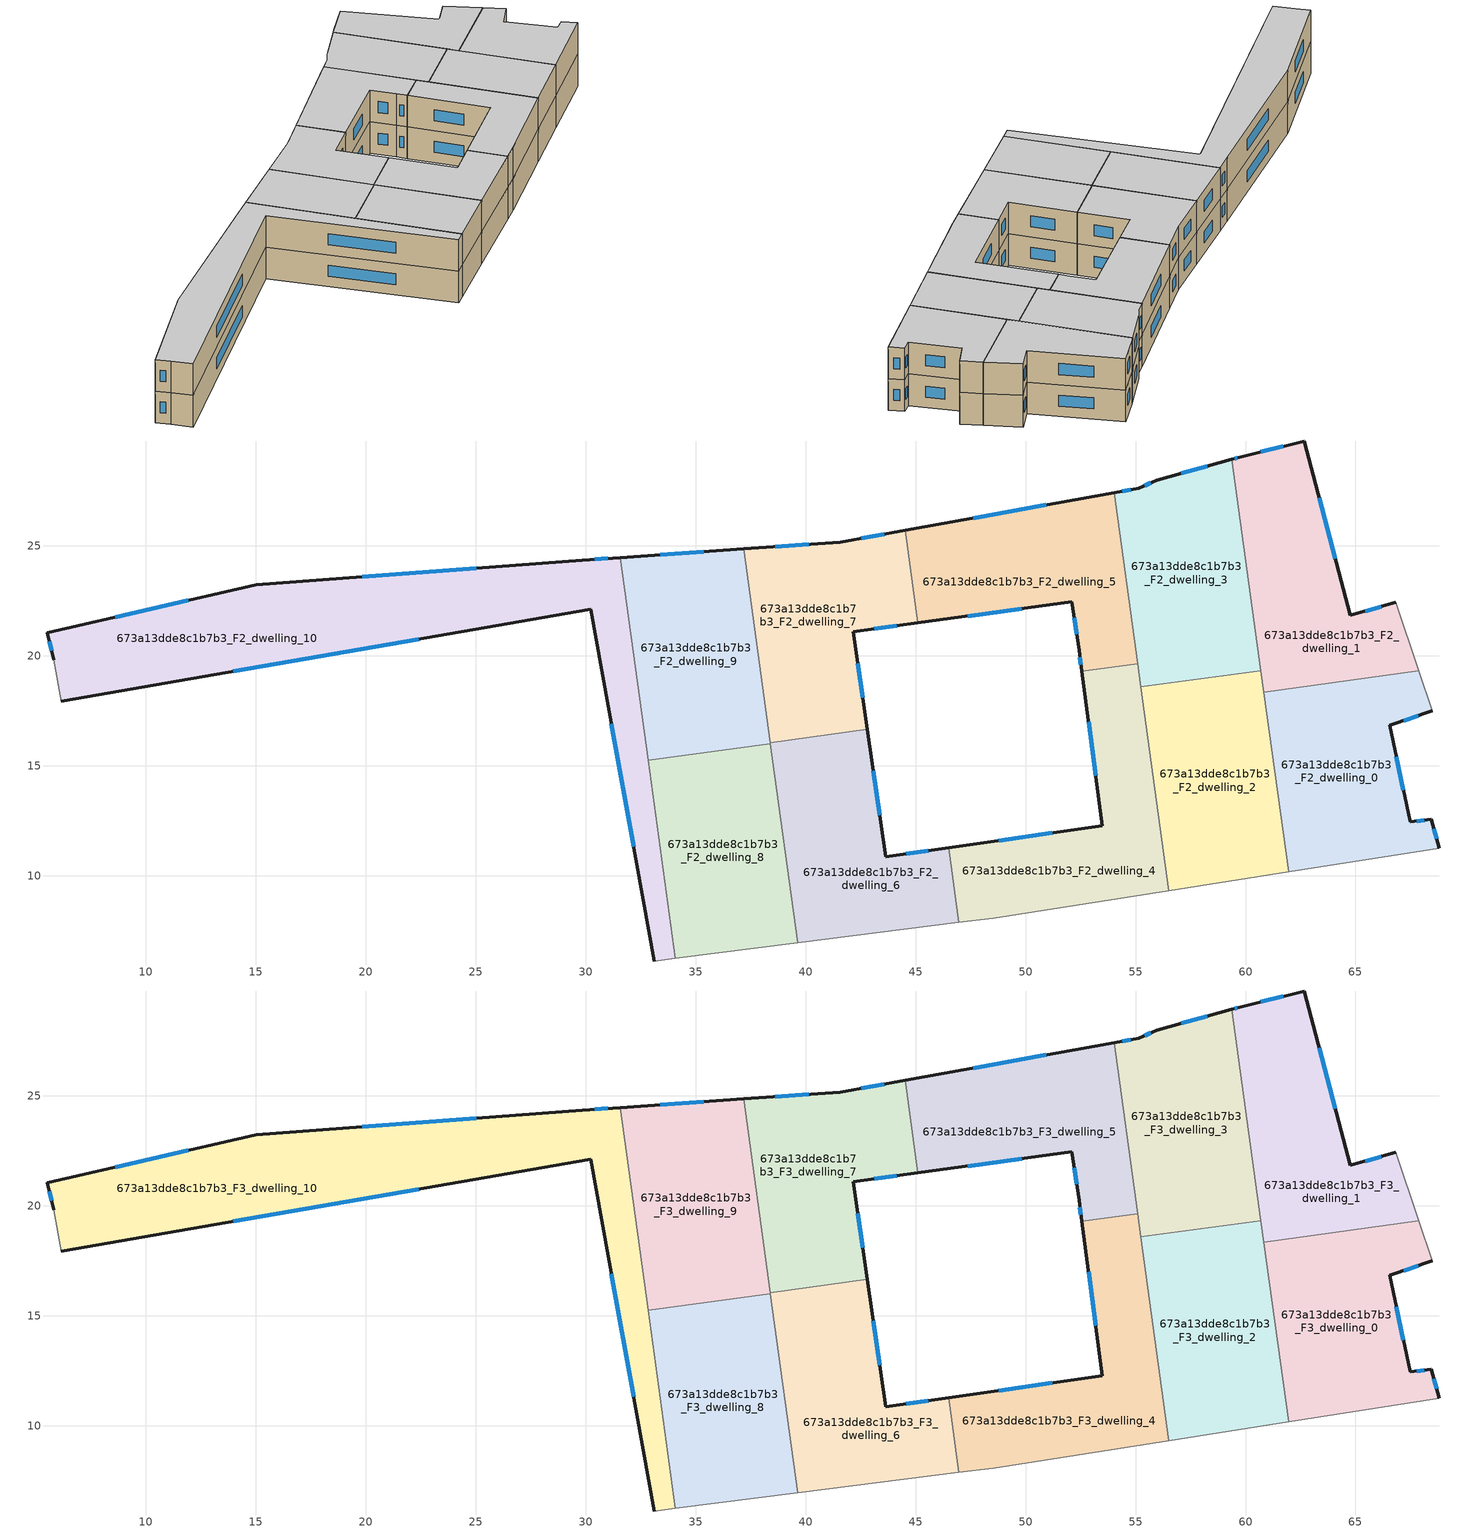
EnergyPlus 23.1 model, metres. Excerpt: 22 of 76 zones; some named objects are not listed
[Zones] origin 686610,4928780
673a13dde8c1b7b3_F2_dwelling_0
 floor to 673a13dde8c1b7b3_F1_dwelling_0 (EU_floor_Construction): 67.88,19.32 68.49,17.5 66.55,16.85 67.48,12.45 68.44,12.57 68.8,11.26 61.96,10.19 60.84,18.35 z6
 wall outside (EU_wall_Construction): 68.8,11.26 68.44,12.57 67.48,12.45 66.55,16.85 68.49,17.5 z6:9
 wall adiabatic (EU_wall_Construction): 61.96,10.19 68.8,11.26 / 68.49,17.5 67.88,19.32 z6:9
 wall to 673a13dde8c1b7b3_F2_dwelling_1 (EU_wall_Construction): 67.88,19.32 60.84,18.35 z6:9
 wall to 673a13dde8c1b7b3_F2_dwelling_2 (EU_wall_Construction): 60.84,18.35 61.96,10.19 z6:9
 window (EU_Window_Construction): 68.13,12.53 67.79,12.49 / 68.68,11.69 68.56,12.14 / 67.18,17.06 67.86,17.29 / 67.18,13.88 66.85,15.42 z6.98:8.02
673a13dde8c1b7b3_F2_dwelling_1
 floor to 673a13dde8c1b7b3_F1_dwelling_1 (EU_floor_Construction): 62.67,29.77 64.76,21.84 66.83,22.43 67.88,19.32 60.84,18.35 59.39,28.94 59.74,29.04 z6
 wall outside (EU_wall_Construction): 66.83,22.43 64.76,21.84 62.67,29.77 59.74,29.04 59.39,28.94 z6:9
 wall adiabatic (EU_wall_Construction): 67.88,19.32 66.83,22.43 z6:9
 wall to 673a13dde8c1b7b3_F2_dwelling_3 (EU_wall_Construction): 59.39,28.94 60.7,19.34 z6:9
 wall to 673a13dde8c1b7b3_F2_dwelling_2 (EU_wall_Construction): 60.7,19.34 60.84,18.35 z6:9
 window (EU_Window_Construction): 59.63,29.01 59.5,28.97 / 61.72,29.53 60.69,29.28 / 64.08,24.42 63.35,27.19 / 66.16,22.24 65.44,22.03 z6.98:8.02
673a13dde8c1b7b3_F2_dwelling_10
 floor to 673a13dde8c1b7b3_F1_dwelling_10 (EU_floor_Construction): 31.58,24.47 34.08,6.25 33.11,6.13 30.24,22.12 6.15,17.94 5.81,19.82 5.53,21.06 15.02,23.23 29.84,24.35 z6
 wall outside (EU_wall_Construction): 6.15,17.94 30.24,22.12 33.11,6.13 / 31.58,24.47 29.84,24.35 15.02,23.23 5.53,21.06 5.81,19.82 z6:9
 wall adiabatic (EU_wall_Construction): 33.11,6.13 34.08,6.25 / 5.81,19.82 6.15,17.94 z6:9
 wall to 673a13dde8c1b7b3_F2_dwelling_9 (EU_wall_Construction): 32.84,15.26 31.58,24.47 z6:9
 wall to 673a13dde8c1b7b3_F2_dwelling_8 (EU_wall_Construction): 34.08,6.25 32.84,15.25 z6:9
 window (EU_Window_Construction): 31.18,16.92 32.18,11.33 / 13.99,19.3 22.41,20.76 / 5.62,20.66 5.72,20.23 / 11.94,22.53 8.62,21.77 / 25.02,23.99 19.84,23.6 / 31.01,24.43 30.41,24.39 z6.98:8.02
673a13dde8c1b7b3_F2_dwelling_2
 floor to 673a13dde8c1b7b3_F1_dwelling_2 (EU_floor_Construction): 60.7,19.34 61.96,10.19 56.52,9.33 55.25,18.59 z6
 wall to 673a13dde8c1b7b3_F2_dwelling_3 (EU_wall_Construction): 60.7,19.34 55.25,18.59 z6:9
 wall adiabatic (EU_wall_Construction): 56.52,9.33 61.96,10.19 z6:9
 wall to 673a13dde8c1b7b3_F2_dwelling_4 (EU_wall_Construction): 55.25,18.59 56.52,9.33 z6:9
673a13dde8c1b7b3_F2_dwelling_3
 floor to 673a13dde8c1b7b3_F1_dwelling_3 (EU_floor_Construction): 59.39,28.94 60.7,19.34 55.25,18.59 54.04,27.42 55.15,27.62 55.96,27.98 z6
 wall outside (EU_wall_Construction): 59.39,28.94 55.96,27.98 55.15,27.62 54.04,27.42 z6:9
 wall to 673a13dde8c1b7b3_F2_dwelling_5 (EU_wall_Construction): 54.04,27.42 55.1,19.64 z6:9
 wall to 673a13dde8c1b7b3_F2_dwelling_4 (EU_wall_Construction): 55.1,19.64 55.25,18.59 z6:9
 window (EU_Window_Construction): 54.79,27.56 54.4,27.49 / 55.7,27.86 55.42,27.74 / 58.27,28.63 57.08,28.29 z6.98:8.02
673a13dde8c1b7b3_F2_dwelling_4
 floor to 673a13dde8c1b7b3_F1_dwelling_4 (EU_floor_Construction): 55.1,19.64 56.52,9.33 48.54,8.08 46.97,7.88 46.51,11.27 53.49,12.28 52.56,19.29 z6
 wall outside (EU_wall_Construction): 52.56,19.29 53.49,12.28 46.51,11.27 z6:9
 wall to 673a13dde8c1b7b3_F2_dwelling_6 (EU_wall_Construction): 46.51,11.27 46.97,7.88 z6:9
 wall to 673a13dde8c1b7b3_F2_dwelling_5 (EU_wall_Construction): 55.1,19.64 52.56,19.29 z6:9
 wall adiabatic (EU_wall_Construction): 46.97,7.88 48.54,8.08 56.52,9.33 z6:9
 window (EU_Window_Construction): 51.22,11.95 48.78,11.6 / 52.86,17.01 53.19,14.56 z6.98:8.02
673a13dde8c1b7b3_F2_dwelling_5
 floor to 673a13dde8c1b7b3_F1_dwelling_5 (EU_floor_Construction): 54.04,27.42 55.1,19.64 52.56,19.29 52.43,20.26 52.11,22.46 45.1,21.5 44.53,25.7 z6
 wall outside (EU_wall_Construction): 45.1,21.5 52.11,22.46 52.43,20.26 52.56,19.29 / 54.04,27.42 44.53,25.7 z6:9
 wall to 673a13dde8c1b7b3_F2_dwelling_7 (EU_wall_Construction): 44.53,25.7 45.1,21.5 z6:9
 window (EU_Window_Construction): 52.22,21.75 52.33,20.98 / 47.38,21.81 49.83,22.15 / 50.94,26.86 47.62,26.26 / 52.47,19.95 52.52,19.61 z6.98:8.02
673a13dde8c1b7b3_F2_dwelling_6
 floor to 673a13dde8c1b7b3_F1_dwelling_6 (EU_floor_Construction): 42.81,16.67 43.64,10.86 46.51,11.27 46.97,7.88 39.64,6.96 38.39,16.06 z6
 wall outside (EU_wall_Construction): 46.51,11.27 43.64,10.86 42.81,16.67 z6:9
 wall adiabatic (EU_wall_Construction): 39.64,6.96 46.97,7.88 z6:9
 wall to 673a13dde8c1b7b3_F2_dwelling_7 (EU_wall_Construction): 42.81,16.67 38.39,16.06 z6:9
 wall to 673a13dde8c1b7b3_F2_dwelling_8 (EU_wall_Construction): 38.4,16.02 39.64,6.96 z6:9
 wall to 673a13dde8c1b7b3_F2_dwelling_9 (EU_wall_Construction): 38.39,16.06 38.4,16.02 z6:9
 window (EU_Window_Construction): 43.37,12.75 43.08,14.78 / 45.58,11.14 44.57,11 z6.98:8.02
673a13dde8c1b7b3_F2_dwelling_7
 floor to 673a13dde8c1b7b3_F1_dwelling_7 (EU_floor_Construction): 44.53,25.7 45.1,21.5 42.17,21.1 42.81,16.67 38.39,16.06 37.19,24.86 41.58,25.17 z6
 wall outside (EU_wall_Construction): 42.81,16.67 42.17,21.1 45.1,21.5 / 44.53,25.7 41.58,25.17 37.19,24.86 z6:9
 wall to 673a13dde8c1b7b3_F2_dwelling_9 (EU_wall_Construction): 37.19,24.86 38.39,16.06 z6:9
 window (EU_Window_Construction): 42.6,18.11 42.38,19.66 / 40.15,25.07 38.61,24.96 / 43.57,25.53 42.54,25.34 / 43.13,21.23 44.15,21.37 z6.98:8.02
673a13dde8c1b7b3_F2_dwelling_8
 floor to 673a13dde8c1b7b3_F1_dwelling_8 (EU_floor_Construction): 38.4,16.02 39.64,6.96 34.08,6.25 32.84,15.25 z6
 wall to 673a13dde8c1b7b3_F2_dwelling_9 (EU_wall_Construction): 38.4,16.02 32.84,15.25 z6:9
 wall adiabatic (EU_wall_Construction): 34.08,6.25 39.64,6.96 z6:9
673a13dde8c1b7b3_F2_dwelling_9
 floor to 673a13dde8c1b7b3_F1_dwelling_9 (EU_floor_Construction): 37.19,24.86 38.4,16.02 32.84,15.25 31.58,24.47 z6
 wall outside (EU_wall_Construction): 37.19,24.86 31.58,24.47 z6:9
 window (EU_Window_Construction): 35.36,24.74 33.4,24.6 z6.98:8.02
673a13dde8c1b7b3_F3_dwelling_0
 floor to 673a13dde8c1b7b3_F2_dwelling_0 (EU_floor_Construction): 67.88,19.32 68.49,17.5 66.55,16.85 67.48,12.45 68.44,12.57 68.8,11.26 61.96,10.19 60.84,18.35 z9
 wall outside (EU_wall_Construction): 68.8,11.26 68.44,12.57 67.48,12.45 66.55,16.85 68.49,17.5 z9:12
 wall adiabatic (EU_wall_Construction): 61.96,10.19 68.8,11.26 / 68.49,17.5 67.88,19.32 z9:12
 wall to 673a13dde8c1b7b3_F3_dwelling_1 (EU_wall_Construction): 67.88,19.32 60.84,18.35 z9:12
 wall to 673a13dde8c1b7b3_F3_dwelling_2 (EU_wall_Construction): 60.84,18.35 61.96,10.19 z9:12
 window (EU_Window_Construction): 68.13,12.53 67.79,12.49 / 68.68,11.69 68.56,12.14 / 67.18,17.06 67.86,17.29 / 67.18,13.88 66.85,15.42 z9.98:11.02
 ceiling to 673a13dde8c1b7b3_F4_dwelling_0 (EU_floor_Construction): 68.8,11.26 68.44,12.57 67.48,12.45 66.55,16.85 68.49,17.5 67.88,19.32 60.84,18.35 61.96,10.19 z12
673a13dde8c1b7b3_F3_dwelling_1
 floor to 673a13dde8c1b7b3_F2_dwelling_1 (EU_floor_Construction): 62.67,29.77 64.76,21.84 66.83,22.43 67.88,19.32 60.84,18.35 59.39,28.94 59.74,29.04 z9
 wall outside (EU_wall_Construction): 66.83,22.43 64.76,21.84 62.67,29.77 59.74,29.04 59.39,28.94 z9:12
 wall adiabatic (EU_wall_Construction): 67.88,19.32 66.83,22.43 z9:12
 wall to 673a13dde8c1b7b3_F3_dwelling_3 (EU_wall_Construction): 59.39,28.94 60.7,19.34 z9:12
 wall to 673a13dde8c1b7b3_F3_dwelling_2 (EU_wall_Construction): 60.7,19.34 60.84,18.35 z9:12
 window (EU_Window_Construction): 59.63,29.01 59.5,28.97 / 61.72,29.53 60.69,29.28 / 64.08,24.42 63.35,27.19 / 66.16,22.24 65.44,22.03 z9.98:11.02
 ceiling to 673a13dde8c1b7b3_F4_dwelling_1 (EU_floor_Construction): 67.88,19.32 66.83,22.43 64.76,21.84 62.67,29.77 59.74,29.04 59.39,28.94 60.84,18.35 z12
673a13dde8c1b7b3_F3_dwelling_10
 floor to 673a13dde8c1b7b3_F2_dwelling_10 (EU_floor_Construction): 31.58,24.47 34.08,6.25 33.11,6.13 30.24,22.12 6.15,17.94 5.81,19.82 5.53,21.06 15.02,23.23 29.84,24.35 z9
 wall outside (EU_wall_Construction): 6.15,17.94 30.24,22.12 33.11,6.13 / 31.58,24.47 29.84,24.35 15.02,23.23 5.53,21.06 5.81,19.82 z9:12
 wall adiabatic (EU_wall_Construction): 33.11,6.13 34.08,6.25 / 5.81,19.82 6.15,17.94 z9:12
 wall to 673a13dde8c1b7b3_F3_dwelling_9 (EU_wall_Construction): 32.84,15.26 31.58,24.47 z9:12
 wall to 673a13dde8c1b7b3_F3_dwelling_8 (EU_wall_Construction): 34.08,6.25 32.84,15.25 z9:12
 window (EU_Window_Construction): 31.18,16.92 32.18,11.33 / 13.99,19.3 22.41,20.76 / 5.62,20.66 5.72,20.23 / 11.94,22.53 8.62,21.77 / 25.02,23.99 19.84,23.6 / 31.01,24.43 30.41,24.39 z9.98:11.02
 ceiling to 673a13dde8c1b7b3_F4_dwelling_10 (EU_floor_Construction): 34.08,6.25 31.58,24.47 29.84,24.35 15.02,23.23 5.53,21.06 5.81,19.82 6.15,17.94 30.24,22.12 33.11,6.13 z12
673a13dde8c1b7b3_F3_dwelling_2
 floor to 673a13dde8c1b7b3_F2_dwelling_2 (EU_floor_Construction): 60.7,19.34 61.96,10.19 56.52,9.33 55.25,18.59 z9
 wall to 673a13dde8c1b7b3_F3_dwelling_3 (EU_wall_Construction): 60.7,19.34 55.25,18.59 z9:12
 wall adiabatic (EU_wall_Construction): 56.52,9.33 61.96,10.19 z9:12
 wall to 673a13dde8c1b7b3_F3_dwelling_4 (EU_wall_Construction): 55.25,18.59 56.52,9.33 z9:12
 ceiling to 673a13dde8c1b7b3_F4_dwelling_2 (EU_floor_Construction): 61.96,10.19 60.7,19.34 55.25,18.59 56.52,9.33 z12
673a13dde8c1b7b3_F3_dwelling_3
 floor to 673a13dde8c1b7b3_F2_dwelling_3 (EU_floor_Construction): 59.39,28.94 60.7,19.34 55.25,18.59 54.04,27.42 55.15,27.62 55.96,27.98 z9
 wall outside (EU_wall_Construction): 59.39,28.94 55.96,27.98 55.15,27.62 54.04,27.42 z9:12
 wall to 673a13dde8c1b7b3_F3_dwelling_5 (EU_wall_Construction): 54.04,27.42 55.1,19.64 z9:12
 wall to 673a13dde8c1b7b3_F3_dwelling_4 (EU_wall_Construction): 55.1,19.64 55.25,18.59 z9:12
 window (EU_Window_Construction): 54.79,27.56 54.4,27.49 / 55.7,27.86 55.42,27.74 / 58.27,28.63 57.08,28.29 z9.98:11.02
 ceiling to 673a13dde8c1b7b3_F4_dwelling_3 (EU_floor_Construction): 60.7,19.34 59.39,28.94 55.96,27.98 55.15,27.62 54.04,27.42 55.25,18.59 z12
673a13dde8c1b7b3_F3_dwelling_4
 floor to 673a13dde8c1b7b3_F2_dwelling_4 (EU_floor_Construction): 55.1,19.64 56.52,9.33 48.54,8.08 46.97,7.88 46.51,11.27 53.49,12.28 52.56,19.29 z9
 wall outside (EU_wall_Construction): 52.56,19.29 53.49,12.28 46.51,11.27 z9:12
 wall to 673a13dde8c1b7b3_F3_dwelling_6 (EU_wall_Construction): 46.51,11.27 46.97,7.88 z9:12
 wall to 673a13dde8c1b7b3_F3_dwelling_5 (EU_wall_Construction): 55.1,19.64 52.56,19.29 z9:12
 wall adiabatic (EU_wall_Construction): 46.97,7.88 48.54,8.08 56.52,9.33 z9:12
 window (EU_Window_Construction): 51.22,11.95 48.78,11.6 / 52.86,17.01 53.19,14.56 z9.98:11.02
 ceiling to 673a13dde8c1b7b3_F4_dwelling_4 (EU_floor_Construction): 56.52,9.33 55.1,19.64 52.56,19.29 53.49,12.28 46.51,11.27 46.97,7.88 48.54,8.08 z12
673a13dde8c1b7b3_F3_dwelling_5
 floor to 673a13dde8c1b7b3_F2_dwelling_5 (EU_floor_Construction): 54.04,27.42 55.1,19.64 52.56,19.29 52.43,20.26 52.11,22.46 45.1,21.5 44.53,25.7 z9
 wall outside (EU_wall_Construction): 45.1,21.5 52.11,22.46 52.43,20.26 52.56,19.29 / 54.04,27.42 44.53,25.7 z9:12
 wall to 673a13dde8c1b7b3_F3_dwelling_7 (EU_wall_Construction): 44.53,25.7 45.1,21.5 z9:12
 window (EU_Window_Construction): 52.22,21.75 52.33,20.98 / 47.38,21.81 49.83,22.15 / 50.94,26.86 47.62,26.26 / 52.47,19.95 52.52,19.61 z9.98:11.02
 ceiling to 673a13dde8c1b7b3_F4_dwelling_5 (EU_floor_Construction): 55.1,19.64 54.04,27.42 44.53,25.7 45.1,21.5 52.11,22.46 52.43,20.26 52.56,19.29 z12
673a13dde8c1b7b3_F3_dwelling_6
 floor to 673a13dde8c1b7b3_F2_dwelling_6 (EU_floor_Construction): 42.81,16.67 43.64,10.86 46.51,11.27 46.97,7.88 39.64,6.96 38.39,16.06 z9
 wall outside (EU_wall_Construction): 46.51,11.27 43.64,10.86 42.81,16.67 z9:12
 wall adiabatic (EU_wall_Construction): 39.64,6.96 46.97,7.88 z9:12
 wall to 673a13dde8c1b7b3_F3_dwelling_7 (EU_wall_Construction): 42.81,16.67 38.39,16.06 z9:12
 wall to 673a13dde8c1b7b3_F3_dwelling_8 (EU_wall_Construction): 38.4,16.02 39.64,6.96 z9:12
 wall to 673a13dde8c1b7b3_F3_dwelling_9 (EU_wall_Construction): 38.39,16.06 38.4,16.02 z9:12
 window (EU_Window_Construction): 43.37,12.75 43.08,14.78 / 45.58,11.14 44.57,11 z9.98:11.02
 ceiling to 673a13dde8c1b7b3_F4_dwelling_6 (EU_floor_Construction): 46.97,7.88 46.51,11.27 43.64,10.86 42.81,16.67 38.39,16.06 39.64,6.96 z12
673a13dde8c1b7b3_F3_dwelling_7
 floor to 673a13dde8c1b7b3_F2_dwelling_7 (EU_floor_Construction): 44.53,25.7 45.1,21.5 42.17,21.1 42.81,16.67 38.39,16.06 37.19,24.86 41.58,25.17 z9
 wall outside (EU_wall_Construction): 42.81,16.67 42.17,21.1 45.1,21.5 / 44.53,25.7 41.58,25.17 37.19,24.86 z9:12
 wall to 673a13dde8c1b7b3_F3_dwelling_9 (EU_wall_Construction): 37.19,24.86 38.39,16.06 z9:12
 window (EU_Window_Construction): 42.6,18.11 42.38,19.66 / 40.15,25.07 38.61,24.96 / 43.57,25.53 42.54,25.34 / 43.13,21.23 44.15,21.37 z9.98:11.02
 ceiling to 673a13dde8c1b7b3_F4_dwelling_7 (EU_floor_Construction): 42.81,16.67 42.17,21.1 45.1,21.5 44.53,25.7 41.58,25.17 37.19,24.86 38.39,16.06 z12
673a13dde8c1b7b3_F3_dwelling_8
 floor to 673a13dde8c1b7b3_F2_dwelling_8 (EU_floor_Construction): 38.4,16.02 39.64,6.96 34.08,6.25 32.84,15.25 z9
 wall to 673a13dde8c1b7b3_F3_dwelling_9 (EU_wall_Construction): 38.4,16.02 32.84,15.25 z9:12
 wall adiabatic (EU_wall_Construction): 34.08,6.25 39.64,6.96 z9:12
 ceiling to 673a13dde8c1b7b3_F4_dwelling_8 (EU_floor_Construction): 39.64,6.96 38.4,16.02 32.84,15.25 34.08,6.25 z12
673a13dde8c1b7b3_F3_dwelling_9
 floor to 673a13dde8c1b7b3_F2_dwelling_9 (EU_floor_Construction): 37.19,24.86 38.4,16.02 32.84,15.25 31.58,24.47 z9
 wall outside (EU_wall_Construction): 37.19,24.86 31.58,24.47 z9:12
 window (EU_Window_Construction): 35.36,24.74 33.4,24.6 z9.98:11.02
 ceiling to 673a13dde8c1b7b3_F4_dwelling_9 (EU_floor_Construction): 38.4,16.02 37.19,24.86 31.58,24.47 32.84,15.25 z12
[Building]
EU S2 Campaign: North Axis=0; Terrain=City; Solar Distribution=FullExterior
[Site:Location]
Bologna: Latitude=44.5; Longitude=11.25; Time Zone=1; Elevation=37
[SizingPeriod:WeatherFileDays]
AnnualSizingPeriod: Begin Month=1; Begin Day of Month=1; End Month=12; End Day of Month=31; Day of Week for Start Day=Monday; Use Weather File Daylight Saving Period=No; Use Weather File Rain and Snow Indicators=No
[MATERIAL]
EU_InternalMass_Material: Roughness=MediumRough; Thickness=0.1; Conductivity=1; Density=1800; Specific Heat=900; Thermal Absorptance=0.9; Solar Absorptance=0.7; Visible Absorptance=0.7
[MATERIAL:NOMASS] Roughness=MediumRough; Thermal Absorptance=0.9; Solar Absorptance=0.7; Visible Absorptance=0.7
Name | Thermal Resistance
EU_wall_NoMass | 0.905828
EU_floor_NoMass | 0.67114
[WINDOWMATERIAL:SIMPLEGLAZINGSYSTEM]
EU_Window_SimpleGlazing: UFactor=4.52486; Solar Heat Gain Coefficient=0.85; Visible Transmittance=0.85
[CONSTRUCTION]
EU_wall_Construction: EU_wall_NoMass
EU_floor_Construction: EU_floor_NoMass
EU_Window_Construction: EU_Window_SimpleGlazing
EU_InternalMass_Construction: EU_InternalMass_Material
[ZONE] Type=1; Multiplier=1; Ceiling Height=autocalculate; Floor Area=autocalculate; Part of Total Floor Area=Yes
Name | Volume
673a13dde8c1b7b3_F2_dwelling_0; 673a13dde8c1b7b3_F3_dwelling_0 | 153.398
673a13dde8c1b7b3_F2_dwelling_1; 673a13dde8c1b7b3_F3_dwelling_1 | 153.417
673a13dde8c1b7b3_F2_dwelling_10; 673a13dde8c1b7b3_F3_dwelling_10 | 306.844
673a13dde8c1b7b3_F2_dwelling_2; 673a13dde8c1b7b3_F3_dwelling_2 | 153.415
673a13dde8c1b7b3_F2_dwelling_3; 673a13dde8c1b7b3_F3_dwelling_3 | 153.41
673a13dde8c1b7b3_F2_dwelling_4; 673a13dde8c1b7b3_F3_dwelling_4 | 153.408
673a13dde8c1b7b3_F2_dwelling_5; 673a13dde8c1b7b3_F3_dwelling_5 | 153.425
673a13dde8c1b7b3_F2_dwelling_6; 673a13dde8c1b7b3_F3_dwelling_6 | 153.402
673a13dde8c1b7b3_F2_dwelling_7; 673a13dde8c1b7b3_F3_dwelling_7 | 153.397
673a13dde8c1b7b3_F2_dwelling_8; 673a13dde8c1b7b3_F3_dwelling_8 | 153.42
673a13dde8c1b7b3_F2_dwelling_9; 673a13dde8c1b7b3_F3_dwelling_9 | 153.43
[INTERNALMASS] Construction=EU_InternalMass_Construction
Name | Zone or ZoneList | Surface Area
673a13dde8c1b7b3_F2_dwelling_0_EU_InternalMass | 673a13dde8c1b7b3_F2_dwelling_0 | 51.1324
673a13dde8c1b7b3_F2_dwelling_1_EU_InternalMass | 673a13dde8c1b7b3_F2_dwelling_1 | 51.1384
673a13dde8c1b7b3_F2_dwelling_2_EU_InternalMass | 673a13dde8c1b7b3_F2_dwelling_2 | 51.1383
673a13dde8c1b7b3_F2_dwelling_3_EU_InternalMass | 673a13dde8c1b7b3_F2_dwelling_3 | 51.1367
673a13dde8c1b7b3_F2_dwelling_4_EU_InternalMass | 673a13dde8c1b7b3_F2_dwelling_4 | 51.1362
673a13dde8c1b7b3_F2_dwelling_5_EU_InternalMass | 673a13dde8c1b7b3_F2_dwelling_5 | 51.1414
673a13dde8c1b7b3_F2_dwelling_6_EU_InternalMass | 673a13dde8c1b7b3_F2_dwelling_6 | 51.1338
673a13dde8c1b7b3_F2_dwelling_7_EU_InternalMass | 673a13dde8c1b7b3_F2_dwelling_7 | 51.1324
673a13dde8c1b7b3_F2_dwelling_8_EU_InternalMass | 673a13dde8c1b7b3_F2_dwelling_8 | 51.14
673a13dde8c1b7b3_F2_dwelling_9_EU_InternalMass | 673a13dde8c1b7b3_F2_dwelling_9 | 51.1432
673a13dde8c1b7b3_F2_dwelling_10_EU_InternalMass | 673a13dde8c1b7b3_F2_dwelling_10 | 102.281
673a13dde8c1b7b3_F3_dwelling_0_EU_InternalMass | 673a13dde8c1b7b3_F3_dwelling_0 | 51.1324
673a13dde8c1b7b3_F3_dwelling_1_EU_InternalMass | 673a13dde8c1b7b3_F3_dwelling_1 | 51.1384
673a13dde8c1b7b3_F3_dwelling_2_EU_InternalMass | 673a13dde8c1b7b3_F3_dwelling_2 | 51.1383
673a13dde8c1b7b3_F3_dwelling_3_EU_InternalMass | 673a13dde8c1b7b3_F3_dwelling_3 | 51.1367
673a13dde8c1b7b3_F3_dwelling_4_EU_InternalMass | 673a13dde8c1b7b3_F3_dwelling_4 | 51.1362
673a13dde8c1b7b3_F3_dwelling_5_EU_InternalMass | 673a13dde8c1b7b3_F3_dwelling_5 | 51.1414
673a13dde8c1b7b3_F3_dwelling_6_EU_InternalMass | 673a13dde8c1b7b3_F3_dwelling_6 | 51.1338
673a13dde8c1b7b3_F3_dwelling_7_EU_InternalMass | 673a13dde8c1b7b3_F3_dwelling_7 | 51.1324
673a13dde8c1b7b3_F3_dwelling_8_EU_InternalMass | 673a13dde8c1b7b3_F3_dwelling_8 | 51.14
673a13dde8c1b7b3_F3_dwelling_9_EU_InternalMass | 673a13dde8c1b7b3_F3_dwelling_9 | 51.1432
673a13dde8c1b7b3_F3_dwelling_10_EU_InternalMass | 673a13dde8c1b7b3_F3_dwelling_10 | 102.281
[OTHEREQUIPMENT] Fuel Type=Electricity; Design Level Calculation Method=Watts/Area; Power per Zone Floor Area=1; Fraction Latent=0; Fraction Radiant=0; Fraction Lost=0; Carbon Dioxide Generation Rate=0; EndUse Subcategory=EU_Step8_InternalGains
Name | Zone or ZoneList or Space or SpaceList | Schedule
EU_Step8_InternalGain_673a13dde8c1b7b3_F2_dwelling_0_f000 | 673a13dde8c1b7b3_F2_dwelling_0 | EU_Step8_GainSchedule_673a13dde8c1b7b3_F2_dwelling_0_f000
EU_Step8_InternalGain_673a13dde8c1b7b3_F2_dwelling_1_f000 | 673a13dde8c1b7b3_F2_dwelling_1 | EU_Step8_GainSchedule_673a13dde8c1b7b3_F2_dwelling_1_f000
EU_Step8_InternalGain_673a13dde8c1b7b3_F2_dwelling_2_f000 | 673a13dde8c1b7b3_F2_dwelling_2 | EU_Step8_GainSchedule_673a13dde8c1b7b3_F2_dwelling_2_f000
EU_Step8_InternalGain_673a13dde8c1b7b3_F2_dwelling_3_f000 | 673a13dde8c1b7b3_F2_dwelling_3 | EU_Step8_GainSchedule_673a13dde8c1b7b3_F2_dwelling_3_f000
EU_Step8_InternalGain_673a13dde8c1b7b3_F2_dwelling_4_f000 | 673a13dde8c1b7b3_F2_dwelling_4 | EU_Step8_GainSchedule_673a13dde8c1b7b3_F2_dwelling_4_f000
EU_Step8_InternalGain_673a13dde8c1b7b3_F2_dwelling_5_f000 | 673a13dde8c1b7b3_F2_dwelling_5 | EU_Step8_GainSchedule_673a13dde8c1b7b3_F2_dwelling_5_f000
EU_Step8_InternalGain_673a13dde8c1b7b3_F2_dwelling_6_f000 | 673a13dde8c1b7b3_F2_dwelling_6 | EU_Step8_GainSchedule_673a13dde8c1b7b3_F2_dwelling_6_f000
EU_Step8_InternalGain_673a13dde8c1b7b3_F2_dwelling_7_f000 | 673a13dde8c1b7b3_F2_dwelling_7 | EU_Step8_GainSchedule_673a13dde8c1b7b3_F2_dwelling_7_f000
EU_Step8_InternalGain_673a13dde8c1b7b3_F2_dwelling_8_f000 | 673a13dde8c1b7b3_F2_dwelling_8 | EU_Step8_GainSchedule_673a13dde8c1b7b3_F2_dwelling_8_f000
EU_Step8_InternalGain_673a13dde8c1b7b3_F2_dwelling_9_f000 | 673a13dde8c1b7b3_F2_dwelling_9 | EU_Step8_GainSchedule_673a13dde8c1b7b3_F2_dwelling_9_f000
EU_Step8_InternalGain_673a13dde8c1b7b3_F2_dwelling_10_f000 | 673a13dde8c1b7b3_F2_dwelling_10 | EU_Step8_GainSchedule_673a13dde8c1b7b3_F2_dwelling_10_f000
EU_Step8_InternalGain_673a13dde8c1b7b3_F3_dwelling_0_f000 | 673a13dde8c1b7b3_F3_dwelling_0 | EU_Step8_GainSchedule_673a13dde8c1b7b3_F3_dwelling_0_f000
EU_Step8_InternalGain_673a13dde8c1b7b3_F3_dwelling_1_f000 | 673a13dde8c1b7b3_F3_dwelling_1 | EU_Step8_GainSchedule_673a13dde8c1b7b3_F3_dwelling_1_f000
EU_Step8_InternalGain_673a13dde8c1b7b3_F3_dwelling_2_f000 | 673a13dde8c1b7b3_F3_dwelling_2 | EU_Step8_GainSchedule_673a13dde8c1b7b3_F3_dwelling_2_f000
EU_Step8_InternalGain_673a13dde8c1b7b3_F3_dwelling_3_f000 | 673a13dde8c1b7b3_F3_dwelling_3 | EU_Step8_GainSchedule_673a13dde8c1b7b3_F3_dwelling_3_f000
EU_Step8_InternalGain_673a13dde8c1b7b3_F3_dwelling_4_f000 | 673a13dde8c1b7b3_F3_dwelling_4 | EU_Step8_GainSchedule_673a13dde8c1b7b3_F3_dwelling_4_f000
EU_Step8_InternalGain_673a13dde8c1b7b3_F3_dwelling_5_f000 | 673a13dde8c1b7b3_F3_dwelling_5 | EU_Step8_GainSchedule_673a13dde8c1b7b3_F3_dwelling_5_f000
EU_Step8_InternalGain_673a13dde8c1b7b3_F3_dwelling_6_f000 | 673a13dde8c1b7b3_F3_dwelling_6 | EU_Step8_GainSchedule_673a13dde8c1b7b3_F3_dwelling_6_f000
EU_Step8_InternalGain_673a13dde8c1b7b3_F3_dwelling_7_f000 | 673a13dde8c1b7b3_F3_dwelling_7 | EU_Step8_GainSchedule_673a13dde8c1b7b3_F3_dwelling_7_f000
EU_Step8_InternalGain_673a13dde8c1b7b3_F3_dwelling_8_f000 | 673a13dde8c1b7b3_F3_dwelling_8 | EU_Step8_GainSchedule_673a13dde8c1b7b3_F3_dwelling_8_f000
EU_Step8_InternalGain_673a13dde8c1b7b3_F3_dwelling_9_f000 | 673a13dde8c1b7b3_F3_dwelling_9 | EU_Step8_GainSchedule_673a13dde8c1b7b3_F3_dwelling_9_f000
EU_Step8_InternalGain_673a13dde8c1b7b3_F3_dwelling_10_f000 | 673a13dde8c1b7b3_F3_dwelling_10 | EU_Step8_GainSchedule_673a13dde8c1b7b3_F3_dwelling_10_f000
[ZONEVENTILATION:DESIGNFLOWRATE] Schedule=EU_AlwaysOn; Design Flow Rate Calculation Method=AirChanges/Hour; Air Changes per Hour=0.73129; Ventilation Type=Natural; Fan Pressure Rise=0; Fan Total Efficiency=1; Constant Term Coefficient=1; Temperature Term Coefficient=0; Velocity Term Coefficient=0; Velocity Squared Term Coefficient=0; Minimum Indoor Temperature=-100; Maximum Indoor Temperature=100; Delta Temperature=-100; Minimum Outdoor Temperature=-100; Maximum Outdoor Temperature=100; Maximum Wind Speed=40
Name | Zone or ZoneList or Space or SpaceList
EU_ConstantAir_673a13dde8c1b7b3_F2_dwelling_0 | 673a13dde8c1b7b3_F2_dwelling_0
EU_ConstantAir_673a13dde8c1b7b3_F2_dwelling_1 | 673a13dde8c1b7b3_F2_dwelling_1
EU_ConstantAir_673a13dde8c1b7b3_F2_dwelling_2 | 673a13dde8c1b7b3_F2_dwelling_2
EU_ConstantAir_673a13dde8c1b7b3_F2_dwelling_3 | 673a13dde8c1b7b3_F2_dwelling_3
EU_ConstantAir_673a13dde8c1b7b3_F2_dwelling_4 | 673a13dde8c1b7b3_F2_dwelling_4
EU_ConstantAir_673a13dde8c1b7b3_F2_dwelling_5 | 673a13dde8c1b7b3_F2_dwelling_5
EU_ConstantAir_673a13dde8c1b7b3_F2_dwelling_6 | 673a13dde8c1b7b3_F2_dwelling_6
EU_ConstantAir_673a13dde8c1b7b3_F2_dwelling_7 | 673a13dde8c1b7b3_F2_dwelling_7
EU_ConstantAir_673a13dde8c1b7b3_F2_dwelling_8 | 673a13dde8c1b7b3_F2_dwelling_8
EU_ConstantAir_673a13dde8c1b7b3_F2_dwelling_9 | 673a13dde8c1b7b3_F2_dwelling_9
EU_ConstantAir_673a13dde8c1b7b3_F2_dwelling_10 | 673a13dde8c1b7b3_F2_dwelling_10
EU_ConstantAir_673a13dde8c1b7b3_F3_dwelling_0 | 673a13dde8c1b7b3_F3_dwelling_0
EU_ConstantAir_673a13dde8c1b7b3_F3_dwelling_1 | 673a13dde8c1b7b3_F3_dwelling_1
EU_ConstantAir_673a13dde8c1b7b3_F3_dwelling_2 | 673a13dde8c1b7b3_F3_dwelling_2
EU_ConstantAir_673a13dde8c1b7b3_F3_dwelling_3 | 673a13dde8c1b7b3_F3_dwelling_3
EU_ConstantAir_673a13dde8c1b7b3_F3_dwelling_4 | 673a13dde8c1b7b3_F3_dwelling_4
EU_ConstantAir_673a13dde8c1b7b3_F3_dwelling_5 | 673a13dde8c1b7b3_F3_dwelling_5
EU_ConstantAir_673a13dde8c1b7b3_F3_dwelling_6 | 673a13dde8c1b7b3_F3_dwelling_6
EU_ConstantAir_673a13dde8c1b7b3_F3_dwelling_7 | 673a13dde8c1b7b3_F3_dwelling_7
EU_ConstantAir_673a13dde8c1b7b3_F3_dwelling_8 | 673a13dde8c1b7b3_F3_dwelling_8
EU_ConstantAir_673a13dde8c1b7b3_F3_dwelling_9 | 673a13dde8c1b7b3_F3_dwelling_9
EU_ConstantAir_673a13dde8c1b7b3_F3_dwelling_10 | 673a13dde8c1b7b3_F3_dwelling_10
[HVACTEMPLATE:ZONE:IDEALLOADSAIRSYSTEM] System Availability Schedule=EU_AlwaysOn; Maximum Heating Supply Air Temperature=50; Minimum Cooling Supply Air Temperature=13; Maximum Heating Supply Air Humidity Ratio=0.0156; Minimum Cooling Supply Air Humidity Ratio=0.0077; Heating Limit=NoLimit; Cooling Limit=NoLimit; Heating Availability Schedule=EU_AlwaysOn; Cooling Availability Schedule=EU_CoolingOff; Dehumidification Control Type=ConstantSensibleHeatRatio; Cooling Sensible Heat Ratio=0.7; Dehumidification Setpoint=60; Humidification Control Type=None; Humidification Setpoint=30; Outdoor Air Method=None; Outdoor Air Flow Rate per Person=0.00944; Outdoor Air Flow Rate per Zone Floor Area=0; Outdoor Air Flow Rate per Zone=0; Demand Controlled Ventilation Type=None; Outdoor Air Economizer Type=NoEconomizer; Heat Recovery Type=None; Sensible Heat Recovery Effectiveness=0.7; Latent Heat Recovery Effectiveness=0.65
Name | Template Thermostat
673a13dde8c1b7b3_F2_dwelling_0 | EU_HeatOnly_673a13dde8c1b7b3_F2_dwelling_0
673a13dde8c1b7b3_F2_dwelling_1 | EU_HeatOnly_673a13dde8c1b7b3_F2_dwelling_1
673a13dde8c1b7b3_F2_dwelling_2 | EU_HeatOnly_673a13dde8c1b7b3_F2_dwelling_2
673a13dde8c1b7b3_F2_dwelling_3 | EU_HeatOnly_673a13dde8c1b7b3_F2_dwelling_3
673a13dde8c1b7b3_F2_dwelling_4 | EU_HeatOnly_673a13dde8c1b7b3_F2_dwelling_4
673a13dde8c1b7b3_F2_dwelling_5 | EU_HeatOnly_673a13dde8c1b7b3_F2_dwelling_5
673a13dde8c1b7b3_F2_dwelling_6 | EU_HeatOnly_673a13dde8c1b7b3_F2_dwelling_6
673a13dde8c1b7b3_F2_dwelling_7 | EU_HeatOnly_673a13dde8c1b7b3_F2_dwelling_7
673a13dde8c1b7b3_F2_dwelling_8 | EU_HeatOnly_673a13dde8c1b7b3_F2_dwelling_8
673a13dde8c1b7b3_F2_dwelling_9 | EU_HeatOnly_673a13dde8c1b7b3_F2_dwelling_9
673a13dde8c1b7b3_F2_dwelling_10 | EU_HeatOnly_673a13dde8c1b7b3_F2_dwelling_10
673a13dde8c1b7b3_F3_dwelling_0 | EU_HeatOnly_673a13dde8c1b7b3_F3_dwelling_0
673a13dde8c1b7b3_F3_dwelling_1 | EU_HeatOnly_673a13dde8c1b7b3_F3_dwelling_1
673a13dde8c1b7b3_F3_dwelling_2 | EU_HeatOnly_673a13dde8c1b7b3_F3_dwelling_2
673a13dde8c1b7b3_F3_dwelling_3 | EU_HeatOnly_673a13dde8c1b7b3_F3_dwelling_3
673a13dde8c1b7b3_F3_dwelling_4 | EU_HeatOnly_673a13dde8c1b7b3_F3_dwelling_4
673a13dde8c1b7b3_F3_dwelling_5 | EU_HeatOnly_673a13dde8c1b7b3_F3_dwelling_5
673a13dde8c1b7b3_F3_dwelling_6 | EU_HeatOnly_673a13dde8c1b7b3_F3_dwelling_6
673a13dde8c1b7b3_F3_dwelling_7 | EU_HeatOnly_673a13dde8c1b7b3_F3_dwelling_7
673a13dde8c1b7b3_F3_dwelling_8 | EU_HeatOnly_673a13dde8c1b7b3_F3_dwelling_8
673a13dde8c1b7b3_F3_dwelling_9 | EU_HeatOnly_673a13dde8c1b7b3_F3_dwelling_9
673a13dde8c1b7b3_F3_dwelling_10 | EU_HeatOnly_673a13dde8c1b7b3_F3_dwelling_10
[SIZING:ZONE] Zone Cooling Design Supply Air Temperature Input Method=SupplyAirTemperature; Zone Cooling Design Supply Air Temperature=13; Zone Heating Design Supply Air Temperature Input Method=SupplyAirTemperature; Zone Heating Design Supply Air Temperature=50; Zone Cooling Design Supply Air Humidity Ratio=0.008; Zone Heating Design Supply Air Humidity Ratio=0.008; Cooling Design Air Flow Method=DesignDay; Cooling Design Air Flow Rate=0; Cooling Minimum Air Flow per Zone Floor Area=0.000762; Cooling Minimum Air Flow=0; Cooling Minimum Air Flow Fraction=0.2; Heating Design Air Flow Method=DesignDay; Heating Design Air Flow Rate=0; Heating Maximum Air Flow per Zone Floor Area=0.002032; Heating Maximum Air Flow=0.141576; Heating Maximum Air Flow Fraction=0.3; Account for Dedicated Outdoor Air System=No; Dedicated Outdoor Air System Control Strategy=NeutralSupplyAir; Dedicated Outdoor Air Low Setpoint Temperature for Design=autosize; Dedicated Outdoor Air High Setpoint Temperature for Design=autosize; Zone Load Sizing Method=Sensible Load Only No Latent Load; Zone Latent Cooling Design Supply Air Humidity Ratio Input Method=HumidityRatioDifference; Zone Cooling Design Supply Air Humidity Ratio Difference=0.005; Zone Latent Heating Design Supply Air Humidity Ratio Input Method=HumidityRatioDifference; Zone Humidification Design Supply Air Humidity Ratio Difference=0.005
673a13dde8c1b7b3_F2_dwelling_0; 673a13dde8c1b7b3_F2_dwelling_1; 673a13dde8c1b7b3_F2_dwelling_2; 673a13dde8c1b7b3_F2_dwelling_3; 673a13dde8c1b7b3_F2_dwelling_4; 673a13dde8c1b7b3_F2_dwelling_5; 673a13dde8c1b7b3_F2_dwelling_6; 673a13dde8c1b7b3_F2_dwelling_7; 673a13dde8c1b7b3_F2_dwelling_8; 673a13dde8c1b7b3_F2_dwelling_9; 673a13dde8c1b7b3_F2_dwelling_10; 673a13dde8c1b7b3_F3_dwelling_0; 673a13dde8c1b7b3_F3_dwelling_1; 673a13dde8c1b7b3_F3_dwelling_2; 673a13dde8c1b7b3_F3_dwelling_3; 673a13dde8c1b7b3_F3_dwelling_4; 673a13dde8c1b7b3_F3_dwelling_5; 673a13dde8c1b7b3_F3_dwelling_6; 673a13dde8c1b7b3_F3_dwelling_7; 673a13dde8c1b7b3_F3_dwelling_8; 673a13dde8c1b7b3_F3_dwelling_9; 673a13dde8c1b7b3_F3_dwelling_10
[SCHEDULE:CONSTANT]
Name | Hourly Value
EU_AlwaysOn | 1
EU_CoolingOff | 0
[SCHEDULE:FILE] Column Number=1; Rows to Skip at Top=0; Number of Hours of Data=8760; Column Separator=Comma; Interpolate to Timestep=No; Minutes per Item=60; Adjust Schedule for Daylight Savings=Yes
Name | File
EU_Step8_GainSchedule_673a13dde8c1b7b3_F2_dwelling_0_f000 | ../../schedules/673a13dde8c1b7b3/673a13dde8c1b7b3_F2_dwelling_0_f000_gain.csv
EU_Step8_GainSchedule_673a13dde8c1b7b3_F2_dwelling_1_f000 | ../../schedules/673a13dde8c1b7b3/673a13dde8c1b7b3_F2_dwelling_1_f000_gain.csv
EU_Step8_GainSchedule_673a13dde8c1b7b3_F2_dwelling_2_f000 | ../../schedules/673a13dde8c1b7b3/673a13dde8c1b7b3_F2_dwelling_2_f000_gain.csv
EU_Step8_GainSchedule_673a13dde8c1b7b3_F2_dwelling_3_f000 | ../../schedules/673a13dde8c1b7b3/673a13dde8c1b7b3_F2_dwelling_3_f000_gain.csv
EU_Step8_GainSchedule_673a13dde8c1b7b3_F2_dwelling_4_f000 | ../../schedules/673a13dde8c1b7b3/673a13dde8c1b7b3_F2_dwelling_4_f000_gain.csv
EU_Step8_GainSchedule_673a13dde8c1b7b3_F2_dwelling_5_f000 | ../../schedules/673a13dde8c1b7b3/673a13dde8c1b7b3_F2_dwelling_5_f000_gain.csv
EU_Step8_GainSchedule_673a13dde8c1b7b3_F2_dwelling_6_f000 | ../../schedules/673a13dde8c1b7b3/673a13dde8c1b7b3_F2_dwelling_6_f000_gain.csv
EU_Step8_GainSchedule_673a13dde8c1b7b3_F2_dwelling_7_f000 | ../../schedules/673a13dde8c1b7b3/673a13dde8c1b7b3_F2_dwelling_7_f000_gain.csv
EU_Step8_GainSchedule_673a13dde8c1b7b3_F2_dwelling_8_f000 | ../../schedules/673a13dde8c1b7b3/673a13dde8c1b7b3_F2_dwelling_8_f000_gain.csv
EU_Step8_GainSchedule_673a13dde8c1b7b3_F2_dwelling_9_f000 | ../../schedules/673a13dde8c1b7b3/673a13dde8c1b7b3_F2_dwelling_9_f000_gain.csv
EU_Step8_GainSchedule_673a13dde8c1b7b3_F2_dwelling_10_f000 | ../../schedules/673a13dde8c1b7b3/673a13dde8c1b7b3_F2_dwelling_10_f000_gain.csv
EU_Step8_GainSchedule_673a13dde8c1b7b3_F3_dwelling_0_f000 | ../../schedules/673a13dde8c1b7b3/673a13dde8c1b7b3_F3_dwelling_0_f000_gain.csv
EU_Step8_GainSchedule_673a13dde8c1b7b3_F3_dwelling_1_f000 | ../../schedules/673a13dde8c1b7b3/673a13dde8c1b7b3_F3_dwelling_1_f000_gain.csv
EU_Step8_GainSchedule_673a13dde8c1b7b3_F3_dwelling_2_f000 | ../../schedules/673a13dde8c1b7b3/673a13dde8c1b7b3_F3_dwelling_2_f000_gain.csv
EU_Step8_GainSchedule_673a13dde8c1b7b3_F3_dwelling_3_f000 | ../../schedules/673a13dde8c1b7b3/673a13dde8c1b7b3_F3_dwelling_3_f000_gain.csv
EU_Step8_GainSchedule_673a13dde8c1b7b3_F3_dwelling_4_f000 | ../../schedules/673a13dde8c1b7b3/673a13dde8c1b7b3_F3_dwelling_4_f000_gain.csv
EU_Step8_GainSchedule_673a13dde8c1b7b3_F3_dwelling_5_f000 | ../../schedules/673a13dde8c1b7b3/673a13dde8c1b7b3_F3_dwelling_5_f000_gain.csv
EU_Step8_GainSchedule_673a13dde8c1b7b3_F3_dwelling_6_f000 | ../../schedules/673a13dde8c1b7b3/673a13dde8c1b7b3_F3_dwelling_6_f000_gain.csv
EU_Step8_GainSchedule_673a13dde8c1b7b3_F3_dwelling_7_f000 | ../../schedules/673a13dde8c1b7b3/673a13dde8c1b7b3_F3_dwelling_7_f000_gain.csv
EU_Step8_GainSchedule_673a13dde8c1b7b3_F3_dwelling_8_f000 | ../../schedules/673a13dde8c1b7b3/673a13dde8c1b7b3_F3_dwelling_8_f000_gain.csv
EU_Step8_GainSchedule_673a13dde8c1b7b3_F3_dwelling_9_f000 | ../../schedules/673a13dde8c1b7b3/673a13dde8c1b7b3_F3_dwelling_9_f000_gain.csv
EU_Step8_GainSchedule_673a13dde8c1b7b3_F3_dwelling_10_f000 | ../../schedules/673a13dde8c1b7b3/673a13dde8c1b7b3_F3_dwelling_10_f000_gain.csv
